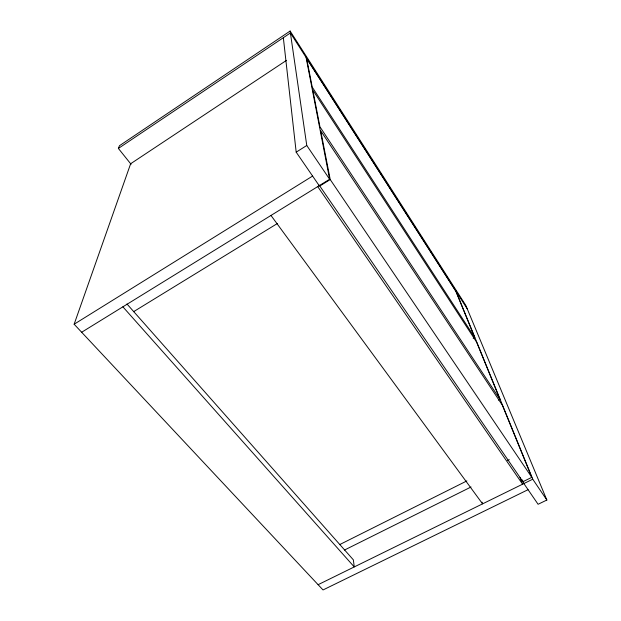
<?xml version="1.0" encoding="UTF-8"?>
<svg xmlns="http://www.w3.org/2000/svg" width="621" height="621" viewBox="0 0 621 621"><rect width="100%" height="100%" fill="white"/><g stroke="black" fill="none" stroke-linecap="round" stroke-linejoin="round"><path stroke-width="0.93" d="M528.06 489.682L323.036 589.95L74.14 324.224L130.643 163.742L286.475 60.377M131.085 164.301L118.378 148.435L119.48 145.702L290.123 31.05L465.766 305.307L546.86 500.037L538.089 504.275L523.86 483.565L522.797 480.856M118.378 148.435L290.403 32.967L467.233 308.839M319.217 185.687L296.186 152.168L306.766 145.477L290.123 31.05M74.14 324.224L312.604 176.061M81.662 332.258L329.635 179.252L306.083 57.435M319.831 185.974L330.225 179.562L320.723 130.775L502.389 405.272L531.809 477.347L522.929 481.717L319.186 185.151M133.538 311.711L277.408 223.498M473.171 338.274L474.708 337.436L455.83 291.187L306.65 58.475L312.223 87.095L474.708 337.436M498.391 400.087L499.944 399.28L476.672 342.249L312.813 90.123L319.955 126.831L499.944 399.28M339.586 544.648L466.868 480.918M507.559 460.541L509.29 459.672M344.484 550.051L471.036 486.996M318.107 584.687L532.748 479.202L546.86 500.037M122.88 306.821L354.257 566.926L353.357 559.847L126.979 303.987M270.981 215.448L482.579 503.856L482.036 502.172M317.727 186.603L522.595 484.194L520.002 477.557M306.766 145.477L329.635 179.252M330.225 179.562L531.809 477.347M456.047 291.381L532.748 479.202M522.23 479.932L522.929 481.717M283.339 37.71L296.186 152.168"/></g></svg>
